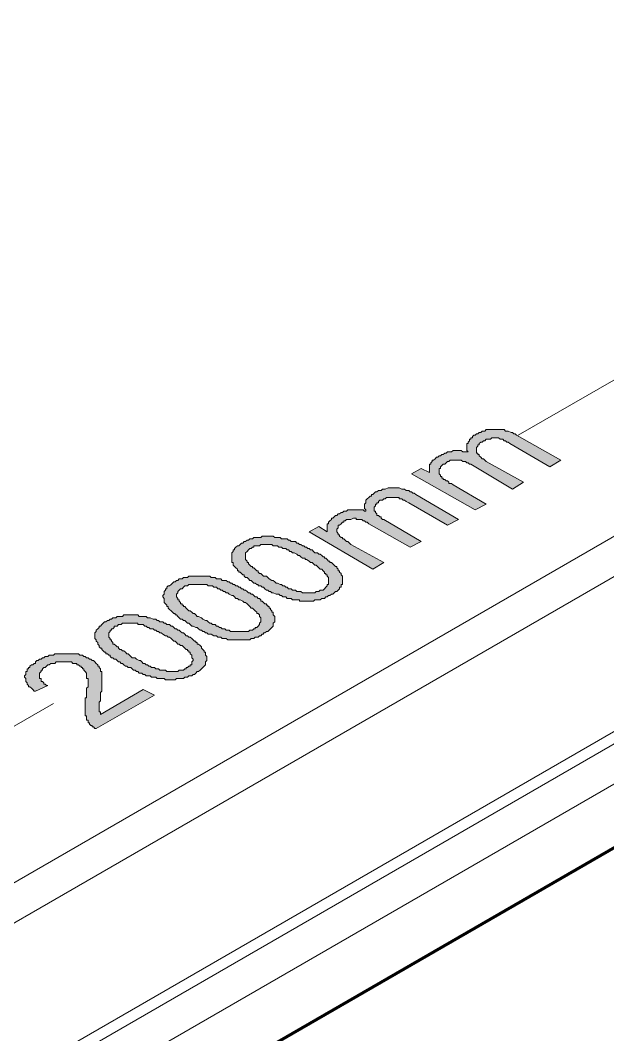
# Model space of a CAD drawing. Header units: inches. Extents: x 19 to 664121, y 34 to 210034.
# Drawn here: x 525129 to 533889, y 81357 to 96478 of the extents above; entities that cross this region are included whole.
import ezdxf

# ---------------------------------------------------------------- set-up
doc = ezdxf.new("R2010")
doc.units = ezdxf.units.IN
doc.header["$MEASUREMENT"] = 0
doc.layers.add('Background Stuff', color=252, linetype='Continuous', lineweight=5)
doc.layers.add('Layer 1', color=7, linetype='Continuous')

# ---------------------------------------------------------------- blocks, each defined once
blk = doc.blocks.new('block 3')
at = {"layer": 'Layer 1'}
h = blk.add_hatch(color=0, dxfattribs=at)
h.dxf.hatch_style = 2
h.paths.add_polyline_path([(744.232, -448.224), (739.488, -445.544), (740.21, -445.133), (740.829, -445.441), (740.829, -445.339), (740.829, -445.236), (740.829, -445.133), (740.829, -445.028), (740.829, -444.926), (740.829, -444.823), (740.934, -444.823), (740.934, -444.72), (741.036, -444.616), (741.036, -444.514), (741.138, -444.514), (741.242, -444.41), (741.344, -444.308), (741.448, -444.308), (741.551, -444.205), (741.655, -444.205), (741.757, -444.102), (741.859, -444.102), (741.963, -443.998), (742.065, -443.998), (742.17, -443.896), (742.272, -443.896), (742.376, -443.896), (742.479, -443.896), (742.582, -443.793), (742.685, -443.793), (742.892, -443.793), (742.994, -443.793), (743.098, -443.793), (743.2, -443.793), (743.304, -443.896), (743.511, -443.896), (743.613, -443.896), (743.715, -443.896), (743.613, -443.793), (743.613, -443.688), (743.613, -443.586), (743.613, -443.482), (743.613, -443.38), (743.613, -443.277), (743.715, -443.277), (743.715, -443.174), (743.819, -443.07), (743.819, -442.967), (743.921, -442.967), (743.921, -442.864), (744.025, -442.864), (744.025, -442.762), (744.127, -442.659), (744.232, -442.659), (744.334, -442.556), (744.437, -442.556), (744.54, -442.451), (744.643, -442.451), (744.746, -442.349), (744.85, -442.349), (744.953, -442.349), (745.056, -442.246), (745.159, -442.246), (745.262, -442.246), (745.364, -442.246), (745.571, -442.246), (745.675, -442.246), (745.777, -442.246), (745.881, -442.246), (745.983, -442.246), (746.088, -442.246), (746.19, -442.246), (746.292, -442.246), (746.396, -442.246), (746.498, -442.349), (746.603, -442.349), (746.705, -442.349), (746.911, -442.451), (747.014, -442.451), (747.117, -442.556), (747.22, -442.556), (747.323, -442.659), (750.623, -444.514), (749.797, -445.028), (746.81, -443.277), (746.705, -443.174), (746.603, -443.174), (746.498, -443.07), (746.396, -443.07), (746.292, -442.967), (746.19, -442.967), (746.088, -442.967), (745.983, -442.864), (745.881, -442.864), (745.675, -442.864), (745.571, -442.864), (745.469, -442.864), (745.364, -442.967), (745.262, -442.967), (745.056, -442.967), (744.953, -443.07), (744.85, -443.07), (744.746, -443.174), (744.643, -443.174), (744.54, -443.277), (744.54, -443.38), (744.437, -443.38), (744.437, -443.482), (744.334, -443.586), (744.334, -443.688), (744.334, -443.793), (744.334, -443.896), (744.334, -443.998), (744.437, -443.998), (744.437, -444.102), (744.54, -444.102), (744.54, -444.205), (744.643, -444.308), (744.746, -444.41), (744.85, -444.41), (744.953, -444.514), (745.056, -444.616), (747.839, -446.163), (747.014, -446.679), (743.921, -444.823), (743.819, -444.823), (743.715, -444.72), (743.613, -444.72), (743.511, -444.616), (743.406, -444.616), (743.304, -444.616), (743.2, -444.514), (743.098, -444.514), (742.994, -444.514), (742.892, -444.514), (742.787, -444.514), (742.685, -444.514), (742.582, -444.514), (742.479, -444.514), (742.376, -444.514), (742.272, -444.616), (742.17, -444.616), (742.065, -444.72), (741.963, -444.823), (741.859, -444.823), (741.757, -444.926), (741.655, -445.028), (741.655, -445.133), (741.551, -445.133), (741.551, -445.236), (741.551, -445.339), (741.551, -445.441), (741.551, -445.544), (741.655, -445.646), (741.655, -445.75), (741.757, -445.75), (741.757, -445.854), (741.859, -445.854), (741.859, -445.957), (741.963, -445.957), (742.065, -446.06), (742.17, -446.06), (742.272, -446.163), (742.272, -446.266), (742.479, -446.266), (742.582, -446.368), (745.056, -447.813)])
h = blk.add_hatch(color=0, dxfattribs=at)
h.dxf.hatch_style = 2
h.paths.add_polyline_path([(736.604, -452.657), (731.862, -449.874), (732.584, -449.462), (733.202, -449.874), (733.202, -449.771), (733.202, -449.668), (733.202, -449.564), (733.202, -449.462), (733.202, -449.358), (733.202, -449.255), (733.305, -449.255), (733.305, -449.152), (733.407, -449.05), (733.511, -448.945), (733.511, -448.842), (733.613, -448.842), (733.717, -448.74), (733.82, -448.637), (733.924, -448.637), (734.026, -448.534), (734.128, -448.534), (734.232, -448.432), (734.335, -448.432), (734.439, -448.328), (734.541, -448.328), (734.646, -448.328), (734.748, -448.224), (734.852, -448.224), (734.953, -448.224), (735.161, -448.224), (735.263, -448.224), (735.366, -448.224), (735.469, -448.224), (735.572, -448.224), (735.779, -448.224), (735.882, -448.224), (735.984, -448.328), (736.088, -448.328), (736.088, -448.224), (735.984, -448.121), (735.984, -448.019), (735.984, -447.916), (735.984, -447.813), (736.088, -447.71), (736.088, -447.605), (736.088, -447.503), (736.19, -447.4), (736.294, -447.297), (736.397, -447.193), (736.501, -447.193), (736.501, -447.091), (736.604, -447.091), (736.705, -446.987), (736.81, -446.885), (736.911, -446.885), (737.017, -446.781), (737.118, -446.781), (737.223, -446.781), (737.324, -446.679), (737.429, -446.679), (737.53, -446.679), (737.737, -446.575), (737.84, -446.575), (737.943, -446.575), (738.046, -446.575), (738.149, -446.575), (738.252, -446.575), (738.356, -446.575), (738.459, -446.575), (738.562, -446.575), (738.768, -446.679), (738.871, -446.679), (738.975, -446.679), (739.078, -446.781), (739.181, -446.781), (739.282, -446.781), (739.387, -446.885), (739.488, -446.885), (739.594, -446.987), (739.695, -446.987), (739.799, -447.091), (742.994, -448.945), (742.17, -449.358), (739.282, -447.71), (739.078, -447.605), (738.975, -447.503), (738.871, -447.503), (738.768, -447.4), (738.665, -447.4), (738.562, -447.4), (738.562, -447.297), (738.459, -447.297), (738.356, -447.297), (738.252, -447.297), (738.149, -447.297), (737.943, -447.297), (737.84, -447.297), (737.737, -447.297), (737.633, -447.297), (737.53, -447.4), (737.429, -447.4), (737.324, -447.503), (737.223, -447.503), (737.118, -447.503), (737.017, -447.605), (737.017, -447.71), (736.911, -447.71), (736.911, -447.813), (736.81, -447.813), (736.81, -447.916), (736.705, -448.019), (736.705, -448.121), (736.705, -448.224), (736.705, -448.328), (736.81, -448.328), (736.81, -448.432), (736.911, -448.534), (736.911, -448.637), (737.017, -448.637), (737.118, -448.74), (737.223, -448.74), (737.223, -448.842), (737.324, -448.945), (737.429, -448.945), (740.21, -450.596), (739.387, -451.009), (736.294, -449.255), (736.19, -449.152), (736.088, -449.152), (735.984, -449.05), (735.882, -449.05), (735.779, -448.945), (735.675, -448.945), (735.572, -448.945), (735.469, -448.945), (735.366, -448.945), (735.366, -448.842), (735.263, -448.842), (735.161, -448.842), (734.953, -448.945), (734.852, -448.945), (734.748, -448.945), (734.646, -448.945), (734.541, -449.05), (734.439, -449.05), (734.439, -449.152), (734.335, -449.152), (734.232, -449.255), (734.128, -449.358), (734.026, -449.358), (734.026, -449.462), (734.026, -449.564), (733.924, -449.668), (733.924, -449.771), (733.924, -449.874), (734.026, -449.978), (734.026, -450.08), (734.128, -450.08), (734.128, -450.183), (734.232, -450.287), (734.335, -450.287), (734.335, -450.39), (734.439, -450.39), (734.541, -450.493), (734.646, -450.596), (734.748, -450.596), (734.852, -450.698), (734.953, -450.801), (737.429, -452.142)])
h = blk.add_hatch(color=0, dxfattribs=at)
h.dxf.hatch_style = 2
h.paths.add_polyline_path([(728.872, -453.378), (729.078, -453.481), (729.181, -453.481), (729.285, -453.586), (729.387, -453.688), (729.491, -453.688), (729.697, -453.791), (729.799, -453.791), (729.902, -453.895), (730.007, -453.895), (730.108, -453.996), (730.212, -453.996), (730.314, -454.1), (730.419, -454.1), (730.521, -454.1), (730.625, -454.204), (730.728, -454.204), (730.83, -454.204), (730.934, -454.307), (731.036, -454.307), (731.14, -454.307), (731.243, -454.307), (731.347, -454.409), (731.449, -454.409), (731.551, -454.409), (731.655, -454.409), (731.862, -454.409), (731.964, -454.409), (732.068, -454.409), (732.171, -454.409), (732.274, -454.409), (732.376, -454.307), (732.479, -454.307), (732.584, -454.307), (732.686, -454.204), (732.789, -454.204), (732.892, -454.204), (732.996, -454.1), (733.098, -453.996), (733.202, -453.895), (733.202, -453.791), (733.305, -453.791), (733.305, -453.688), (733.305, -453.586), (733.305, -453.481), (733.305, -453.378), (733.305, -453.275), (733.202, -453.173), (733.202, -453.07), (733.098, -453.07), (733.098, -452.967), (732.996, -452.967), (732.996, -452.862), (732.892, -452.76), (732.789, -452.657), (732.686, -452.657), (732.584, -452.554), (732.479, -452.45), (732.376, -452.348), (732.274, -452.348), (732.171, -452.245), (732.068, -452.142), (731.964, -452.142), (731.862, -452.039), (731.655, -451.936), (731.551, -451.936), (731.551, -451.832), (731.347, -451.832), (731.243, -451.729), (731.14, -451.627), (731.036, -451.627), (730.934, -451.522), (730.728, -451.419), (730.625, -451.419), (730.521, -451.317), (730.419, -451.317), (730.314, -451.214), (730.212, -451.214), (730.108, -451.111), (730.007, -451.111), (729.902, -451.111), (729.799, -451.009), (729.697, -451.009), (729.594, -451.009), (729.491, -450.904), (729.387, -450.904), (729.285, -450.904), (729.181, -450.904), (729.078, -450.801), (728.974, -450.801), (728.872, -450.801), (728.771, -450.801), (728.562, -450.801), (728.459, -450.801), (728.357, -450.801), (728.253, -450.801), (728.15, -450.904), (728.048, -450.904), (727.842, -450.904), (727.737, -450.904), (727.737, -451.009), (727.635, -451.009), (727.532, -451.111), (727.43, -451.111), (727.325, -451.214), (727.223, -451.317), (727.12, -451.419), (727.12, -451.522), (727.12, -451.627), (727.12, -451.729), (727.12, -451.832), (727.12, -451.936), (727.223, -452.039), (727.223, -452.142), (727.325, -452.142), (727.325, -452.245), (727.43, -452.348), (727.532, -452.45), (727.635, -452.45), (727.635, -452.554), (727.737, -452.554), (727.842, -452.657), (727.945, -452.76), (728.048, -452.76), (728.048, -452.862), (728.15, -452.967), (728.253, -452.967), (728.357, -453.07), (728.459, -453.173), (728.666, -453.173), (728.771, -453.275)])
h.paths.add_polyline_path([(728.048, -453.791), (727.945, -453.791), (727.842, -453.688), (727.737, -453.688), (727.635, -453.586), (727.532, -453.481), (727.43, -453.481), (727.325, -453.378), (727.223, -453.275), (727.12, -453.275), (727.017, -453.173), (727.017, -453.07), (726.914, -453.07), (726.811, -452.967), (726.708, -452.862), (726.604, -452.862), (726.604, -452.76), (726.501, -452.76), (726.501, -452.657), (726.397, -452.554), (726.295, -452.45), (726.193, -452.348), (726.193, -452.245), (726.193, -452.142), (726.089, -452.142), (726.089, -452.039), (726.089, -451.936), (726.089, -451.832), (726.089, -451.729), (726.089, -451.627), (726.089, -451.522), (726.089, -451.419), (726.193, -451.317), (726.193, -451.214), (726.295, -451.214), (726.295, -451.111), (726.397, -451.009), (726.501, -450.904), (726.604, -450.904), (726.708, -450.801), (726.811, -450.698), (726.914, -450.698), (727.017, -450.596), (727.12, -450.596), (727.223, -450.493), (727.325, -450.493), (727.43, -450.39), (727.532, -450.39), (727.635, -450.39), (727.737, -450.287), (727.842, -450.287), (727.945, -450.287), (728.048, -450.287), (728.15, -450.287), (728.253, -450.287), (728.357, -450.183), (728.459, -450.183), (728.666, -450.183), (728.771, -450.183), (728.872, -450.183), (728.974, -450.183), (729.181, -450.183), (729.285, -450.287), (729.387, -450.287), (729.491, -450.287), (729.594, -450.287), (729.697, -450.287), (729.799, -450.39), (730.007, -450.39), (730.108, -450.39), (730.212, -450.39), (730.314, -450.493), (730.419, -450.493), (730.521, -450.596), (730.625, -450.596), (730.728, -450.596), (730.83, -450.596), (730.934, -450.698), (731.036, -450.698), (731.14, -450.801), (731.243, -450.801), (731.347, -450.904), (731.449, -450.904), (731.551, -451.009), (731.655, -451.009), (731.758, -451.111), (731.862, -451.111), (731.964, -451.214), (732.068, -451.214), (732.171, -451.317), (732.274, -451.419), (732.376, -451.419), (732.479, -451.419), (732.584, -451.522), (732.686, -451.522), (732.789, -451.627), (732.892, -451.729), (732.996, -451.729), (732.996, -451.832), (733.098, -451.832), (733.202, -451.936), (733.305, -452.039), (733.407, -452.039), (733.407, -452.142), (733.511, -452.142), (733.613, -452.245), (733.717, -452.348), (733.82, -452.45), (733.924, -452.45), (733.924, -452.554), (734.026, -452.657), (734.026, -452.76), (734.128, -452.76), (734.128, -452.862), (734.232, -452.967), (734.232, -453.07), (734.335, -453.173), (734.335, -453.275), (734.335, -453.378), (734.335, -453.481), (734.335, -453.586), (734.335, -453.688), (734.335, -453.791), (734.232, -453.791), (734.232, -453.895), (734.232, -453.996), (734.128, -453.996), (734.128, -454.1), (734.026, -454.204), (733.924, -454.307), (733.82, -454.307), (733.717, -454.409), (733.613, -454.513), (733.511, -454.513), (733.407, -454.616), (733.305, -454.616), (733.202, -454.719), (733.098, -454.719), (732.996, -454.822), (732.892, -454.822), (732.789, -454.822), (732.686, -454.925), (732.584, -454.925), (732.479, -454.925), (732.376, -454.925), (732.274, -454.925), (732.171, -455.027), (732.068, -455.027), (731.862, -455.027), (731.758, -455.027), (731.655, -455.027), (731.551, -455.027), (731.449, -455.027), (731.347, -455.027), (731.243, -455.027), (731.14, -455.027), (731.14, -454.925), (731.036, -454.925), (730.934, -454.925), (730.83, -454.925), (730.728, -454.925), (730.625, -454.925), (730.521, -454.822), (730.419, -454.822), (730.314, -454.822), (730.212, -454.822), (730.108, -454.719), (730.007, -454.719), (729.902, -454.719), (729.799, -454.616), (729.697, -454.616), (729.594, -454.513), (729.491, -454.513), (729.387, -454.513), (729.181, -454.409), (729.078, -454.409), (728.974, -454.307), (728.872, -454.307), (728.771, -454.204), (728.666, -454.204), (728.562, -454.1), (728.459, -453.996), (728.357, -453.996), (728.253, -453.895), (728.048, -453.895)])
h = blk.add_hatch(color=0, dxfattribs=at)
h.dxf.hatch_style = 2
h.paths.add_polyline_path([(723.82, -456.266), (723.924, -456.368), (724.131, -456.471), (724.233, -456.471), (724.337, -456.573), (724.439, -456.677), (724.543, -456.677), (724.646, -456.781), (724.853, -456.781), (724.955, -456.884), (725.059, -456.884), (725.16, -456.986), (725.265, -456.986), (725.368, -457.09), (725.472, -457.09), (725.573, -457.09), (725.676, -457.193), (725.78, -457.193), (725.882, -457.193), (725.986, -457.296), (726.089, -457.296), (726.193, -457.296), (726.295, -457.296), (726.501, -457.296), (726.604, -457.296), (726.708, -457.296), (726.914, -457.296), (727.017, -457.296), (727.12, -457.296), (727.223, -457.296), (727.325, -457.296), (727.43, -457.193), (727.532, -457.193), (727.635, -457.193), (727.737, -457.09), (727.842, -457.09), (727.842, -456.986), (727.945, -456.986), (728.048, -456.884), (728.15, -456.781), (728.15, -456.677), (728.253, -456.573), (728.253, -456.471), (728.253, -456.368), (728.253, -456.266), (728.15, -456.162), (728.15, -456.058), (728.048, -455.955), (727.945, -455.955), (727.945, -455.853), (727.842, -455.749), (727.737, -455.647), (727.635, -455.544), (727.532, -455.544), (727.43, -455.439), (727.325, -455.337), (727.223, -455.234), (727.12, -455.131), (727.017, -455.131), (726.914, -455.027), (726.708, -454.925), (726.604, -454.925), (726.501, -454.822), (726.397, -454.822), (726.295, -454.719), (726.193, -454.616), (726.089, -454.616), (725.882, -454.513), (725.78, -454.409), (725.676, -454.409), (725.573, -454.307), (725.472, -454.307), (725.368, -454.204), (725.265, -454.204), (725.16, -454.1), (725.059, -454.1), (724.955, -453.996), (724.853, -453.996), (724.748, -453.996), (724.646, -453.895), (724.543, -453.895), (724.439, -453.895), (724.337, -453.895), (724.233, -453.791), (724.131, -453.791), (724.026, -453.791), (723.924, -453.791), (723.82, -453.791), (723.616, -453.791), (723.512, -453.791), (723.408, -453.791), (723.305, -453.791), (723.099, -453.791), (722.996, -453.791), (722.895, -453.791), (722.791, -453.895), (722.688, -453.895), (722.583, -453.895), (722.481, -453.996), (722.378, -454.1), (722.275, -454.1), (722.171, -454.204), (722.068, -454.307), (722.068, -454.409), (721.967, -454.513), (721.967, -454.616), (721.967, -454.719), (722.068, -454.822), (722.068, -454.925), (722.171, -454.925), (722.171, -455.027), (722.275, -455.131), (722.275, -455.234), (722.378, -455.234), (722.378, -455.337), (722.481, -455.337), (722.481, -455.439), (722.583, -455.439), (722.688, -455.544), (722.791, -455.647), (722.895, -455.749), (722.996, -455.749), (723.099, -455.853), (723.203, -455.955), (723.305, -455.955), (723.408, -456.058), (723.512, -456.162), (723.616, -456.162)])
h.paths.add_polyline_path([(722.996, -456.781), (722.895, -456.677), (722.791, -456.677), (722.688, -456.573), (722.583, -456.471), (722.481, -456.471), (722.378, -456.368), (722.275, -456.368), (722.171, -456.266), (722.068, -456.162), (721.967, -456.058), (721.862, -456.058), (721.862, -455.955), (721.76, -455.955), (721.656, -455.853), (721.555, -455.749), (721.449, -455.647), (721.347, -455.544), (721.347, -455.439), (721.243, -455.439), (721.243, -455.337), (721.142, -455.234), (721.039, -455.131), (721.039, -455.027), (721.039, -454.925), (721.039, -454.822), (720.935, -454.719), (720.935, -454.616), (721.039, -454.513), (721.039, -454.409), (721.039, -454.307), (721.142, -454.204), (721.142, -454.1), (721.243, -454.1), (721.243, -453.996), (721.347, -453.895), (721.449, -453.895), (721.555, -453.791), (721.656, -453.688), (721.76, -453.586), (721.862, -453.586), (721.967, -453.481), (722.068, -453.481), (722.171, -453.378), (722.275, -453.378), (722.378, -453.378), (722.481, -453.275), (722.583, -453.275), (722.791, -453.275), (722.895, -453.173), (722.996, -453.173), (723.203, -453.173), (723.305, -453.173), (723.408, -453.173), (723.512, -453.173), (723.718, -453.173), (723.82, -453.173), (723.924, -453.173), (724.026, -453.173), (724.233, -453.173), (724.337, -453.173), (724.439, -453.173), (724.543, -453.275), (724.646, -453.275), (724.748, -453.275), (724.853, -453.275), (724.955, -453.378), (725.16, -453.378), (725.265, -453.378), (725.368, -453.481), (725.472, -453.481), (725.573, -453.481), (725.676, -453.481), (725.78, -453.586), (725.882, -453.586), (725.986, -453.688), (726.089, -453.688), (726.193, -453.791), (726.295, -453.791), (726.397, -453.895), (726.501, -453.895), (726.604, -453.996), (726.708, -453.996), (726.811, -454.1), (726.914, -454.1), (727.017, -454.204), (727.12, -454.204), (727.223, -454.307), (727.325, -454.409), (727.43, -454.409), (727.532, -454.513), (727.635, -454.513), (727.737, -454.616), (727.842, -454.719), (727.945, -454.719), (728.048, -454.822), (728.15, -454.822), (728.253, -454.925), (728.253, -455.027), (728.357, -455.027), (728.459, -455.131), (728.562, -455.234), (728.666, -455.234), (728.666, -455.337), (728.771, -455.337), (728.771, -455.439), (728.872, -455.439), (728.872, -455.544), (728.974, -455.544), (728.974, -455.647), (729.078, -455.749), (729.078, -455.853), (729.181, -455.853), (729.181, -455.955), (729.181, -456.058), (729.285, -456.162), (729.285, -456.266), (729.285, -456.368), (729.285, -456.471), (729.285, -456.573), (729.181, -456.677), (729.181, -456.781), (729.181, -456.884), (729.078, -456.986), (728.974, -457.09), (728.872, -457.193), (728.771, -457.296), (728.666, -457.296), (728.562, -457.398), (728.459, -457.398), (728.459, -457.502), (728.357, -457.502), (728.253, -457.604), (728.15, -457.604), (728.048, -457.708), (727.945, -457.708), (727.842, -457.708), (727.737, -457.812), (727.635, -457.812), (727.532, -457.812), (727.43, -457.914), (727.325, -457.914), (727.223, -457.914), (727.017, -457.914), (726.914, -457.914), (726.811, -457.914), (726.708, -457.914), (726.604, -457.914), (726.501, -457.914), (726.295, -457.914), (726.193, -457.914), (726.089, -457.914), (725.986, -457.914), (725.882, -457.914), (725.78, -457.914), (725.676, -457.812), (725.573, -457.812), (725.472, -457.812), (725.368, -457.812), (725.265, -457.708), (725.16, -457.708), (725.059, -457.708), (724.955, -457.604), (724.853, -457.604), (724.748, -457.604), (724.543, -457.502), (724.439, -457.502), (724.337, -457.502), (724.233, -457.398), (724.131, -457.398), (724.026, -457.296), (723.924, -457.296), (723.82, -457.193), (723.718, -457.193), (723.616, -457.09), (723.512, -456.986), (723.408, -456.986), (723.203, -456.884), (723.099, -456.884)])
h = blk.add_hatch(color=0, dxfattribs=at)
h.dxf.hatch_style = 2
h.paths.add_polyline_path([(718.77, -459.253), (718.873, -459.253), (718.978, -459.357), (719.183, -459.461), (719.285, -459.461), (719.39, -459.563), (719.492, -459.666), (719.595, -459.666), (719.698, -459.77), (719.801, -459.77), (719.904, -459.873), (720.007, -459.873), (720.11, -459.976), (720.214, -459.976), (720.317, -459.976), (720.419, -460.079), (720.521, -460.079), (720.626, -460.079), (720.729, -460.182), (720.832, -460.182), (720.935, -460.182), (721.039, -460.182), (721.142, -460.182), (721.243, -460.285), (721.449, -460.285), (721.555, -460.285), (721.656, -460.285), (721.76, -460.285), (721.967, -460.285), (722.068, -460.285), (722.171, -460.182), (722.275, -460.182), (722.378, -460.182), (722.481, -460.182), (722.583, -460.079), (722.688, -460.079), (722.688, -459.976), (722.791, -459.976), (722.895, -459.873), (722.996, -459.873), (722.996, -459.77), (723.099, -459.77), (723.099, -459.666), (723.099, -459.563), (723.203, -459.461), (723.203, -459.357), (723.099, -459.253), (723.099, -459.15), (723.099, -459.048), (722.996, -458.945), (722.996, -458.843), (722.895, -458.843), (722.895, -458.739), (722.791, -458.739), (722.791, -458.635), (722.688, -458.635), (722.583, -458.532), (722.481, -458.43), (722.378, -458.326), (722.275, -458.326), (722.171, -458.225), (722.068, -458.225), (721.967, -458.121), (721.862, -458.017), (721.76, -458.017), (721.656, -457.914), (721.555, -457.812), (721.449, -457.708), (721.347, -457.708), (721.243, -457.604), (721.142, -457.604), (720.935, -457.502), (720.832, -457.398), (720.729, -457.398), (720.626, -457.296), (720.521, -457.296), (720.419, -457.193), (720.317, -457.193), (720.214, -457.09), (720.007, -457.09), (719.904, -456.986), (719.801, -456.986), (719.698, -456.884), (719.595, -456.884), (719.492, -456.781), (719.39, -456.781), (719.285, -456.781), (719.183, -456.781), (719.079, -456.781), (719.079, -456.677), (718.978, -456.677), (718.873, -456.677), (718.666, -456.677), (718.564, -456.677), (718.462, -456.677), (718.357, -456.677), (718.151, -456.677), (718.049, -456.677), (717.944, -456.677), (717.843, -456.781), (717.74, -456.781), (717.637, -456.781), (717.533, -456.884), (717.43, -456.884), (717.327, -456.884), (717.327, -456.986), (717.224, -457.09), (717.121, -457.09), (717.121, -457.193), (717.018, -457.193), (717.018, -457.296), (716.914, -457.398), (716.914, -457.502), (716.914, -457.604), (716.914, -457.708), (717.018, -457.812), (717.018, -457.914), (717.121, -457.914), (717.121, -458.017), (717.224, -458.121), (717.224, -458.225), (717.327, -458.225), (717.43, -458.326), (717.533, -458.43), (717.637, -458.43), (717.637, -458.532), (717.74, -458.635), (717.843, -458.635), (717.944, -458.739), (718.049, -458.739), (718.151, -458.843), (718.256, -458.945), (718.357, -458.945), (718.462, -459.048), (718.564, -459.15), (718.666, -459.253)])
h.paths.add_polyline_path([(717.944, -459.666), (717.843, -459.666), (717.74, -459.563), (717.637, -459.563), (717.533, -459.461), (717.43, -459.357), (717.327, -459.357), (717.224, -459.253), (717.121, -459.253), (717.018, -459.15), (717.018, -459.048), (716.914, -459.048), (716.812, -458.945), (716.708, -458.945), (716.708, -458.843), (716.605, -458.843), (716.502, -458.739), (716.4, -458.635), (716.4, -458.532), (716.295, -458.532), (716.192, -458.43), (716.192, -458.326), (716.089, -458.225), (716.089, -458.121), (715.987, -458.017), (715.987, -457.914), (715.885, -457.812), (715.885, -457.708), (715.885, -457.604), (715.885, -457.502), (715.885, -457.398), (715.987, -457.296), (715.987, -457.193), (716.089, -457.09), (716.192, -456.986), (716.192, -456.884), (716.295, -456.884), (716.4, -456.781), (716.502, -456.677), (716.605, -456.573), (716.708, -456.573), (716.812, -456.471), (716.914, -456.471), (717.018, -456.368), (717.121, -456.368), (717.224, -456.266), (717.327, -456.266), (717.43, -456.266), (717.533, -456.162), (717.637, -456.162), (717.74, -456.162), (717.843, -456.162), (717.944, -456.162), (718.049, -456.058), (718.256, -456.058), (718.357, -456.058), (718.462, -456.058), (718.564, -456.058), (718.77, -456.058), (718.873, -456.058), (718.978, -456.058), (719.079, -456.058), (719.183, -456.162), (719.39, -456.162), (719.492, -456.162), (719.595, -456.162), (719.698, -456.162), (719.801, -456.266), (719.904, -456.266), (720.007, -456.266), (720.214, -456.368), (720.317, -456.368), (720.419, -456.368), (720.521, -456.471), (720.626, -456.471), (720.729, -456.573), (720.832, -456.573), (720.935, -456.573), (721.039, -456.677), (721.142, -456.677), (721.243, -456.781), (721.347, -456.781), (721.449, -456.781), (721.555, -456.884), (721.656, -456.884), (721.76, -456.986), (721.862, -457.09), (721.967, -457.09), (722.068, -457.193), (722.171, -457.193), (722.275, -457.296), (722.378, -457.398), (722.481, -457.398), (722.583, -457.502), (722.688, -457.604), (722.791, -457.604), (722.895, -457.708), (722.996, -457.708), (723.099, -457.812), (723.203, -457.914), (723.305, -458.017), (723.408, -458.017), (723.408, -458.121), (723.512, -458.121), (723.512, -458.225), (723.616, -458.225), (723.718, -458.326), (723.82, -458.43), (723.82, -458.532), (723.924, -458.635), (724.026, -458.739), (724.026, -458.843), (724.131, -458.843), (724.131, -458.945), (724.131, -459.048), (724.233, -459.15), (724.233, -459.253), (724.233, -459.357), (724.233, -459.461), (724.131, -459.563), (724.131, -459.666), (724.131, -459.77), (724.026, -459.873), (723.924, -459.976), (723.82, -460.079), (723.718, -460.182), (723.616, -460.285), (723.512, -460.285), (723.408, -460.389), (723.305, -460.491), (723.203, -460.491), (723.099, -460.594), (722.996, -460.594), (722.895, -460.594), (722.791, -460.698), (722.688, -460.698), (722.583, -460.698), (722.481, -460.802), (722.378, -460.802), (722.171, -460.802), (722.068, -460.802), (721.967, -460.802), (721.862, -460.903), (721.76, -460.903), (721.656, -460.903), (721.555, -460.903), (721.347, -460.903), (721.243, -460.903), (721.142, -460.903), (721.039, -460.802), (720.935, -460.802), (720.832, -460.802), (720.729, -460.802), (720.626, -460.802), (720.521, -460.802), (720.419, -460.698), (720.317, -460.698), (720.214, -460.698), (720.11, -460.698), (720.007, -460.594), (719.904, -460.594), (719.801, -460.594), (719.698, -460.594), (719.595, -460.491), (719.492, -460.491), (719.39, -460.389), (719.285, -460.389), (719.183, -460.389), (719.079, -460.285), (718.978, -460.285), (718.873, -460.182), (718.77, -460.182), (718.666, -460.079), (718.564, -459.976), (718.357, -459.976), (718.256, -459.873), (718.151, -459.873), (718.049, -459.77)])
h = blk.add_hatch(color=0, dxfattribs=at)
h.dxf.hatch_style = 2
h.paths.add_polyline_path([(719.492, -461.625), (720.317, -462.038), (715.987, -464.511), (715.885, -464.511), (715.78, -464.407), (715.679, -464.407), (715.679, -464.305), (715.574, -464.305), (715.472, -464.202), (715.472, -464.1), (715.367, -464.1), (715.367, -463.997), (715.367, -463.894), (715.266, -463.894), (715.266, -463.789), (715.266, -463.687), (715.266, -463.584), (715.163, -463.584), (715.163, -463.48), (715.163, -463.378), (715.163, -463.274), (715.163, -463.171), (715.163, -463.068), (715.163, -462.965), (715.163, -462.861), (715.163, -462.759), (715.163, -462.656), (715.163, -462.552), (715.163, -462.45), (715.163, -462.347), (715.163, -462.243), (715.266, -462.243), (715.266, -462.141), (715.266, -462.038), (715.266, -461.934), (715.266, -461.83), (715.266, -461.728), (715.266, -461.625), (715.266, -461.522), (715.367, -461.42), (715.367, -461.316), (715.367, -461.212), (715.367, -461.109), (715.367, -461.007), (715.367, -460.903), (715.367, -460.802), (715.266, -460.802), (715.266, -460.698), (715.266, -460.594), (715.266, -460.491), (715.266, -460.389), (715.163, -460.285), (715.06, -460.182), (715.06, -460.079), (714.957, -460.079), (714.957, -459.976), (714.853, -459.976), (714.853, -459.873), (714.751, -459.873), (714.646, -459.77), (714.544, -459.77), (714.544, -459.666), (714.44, -459.666), (714.235, -459.666), (714.131, -459.563), (714.028, -459.563), (713.926, -459.563), (713.823, -459.563), (713.719, -459.563), (713.513, -459.563), (713.41, -459.563), (713.308, -459.563), (713.203, -459.563), (713.102, -459.563), (712.997, -459.563), (712.895, -459.666), (712.688, -459.666), (712.587, -459.666), (712.482, -459.77), (712.379, -459.77), (712.275, -459.873), (712.174, -459.976), (712.069, -459.976), (711.967, -460.079), (711.967, -460.182), (711.863, -460.182), (711.863, -460.285), (711.762, -460.389), (711.762, -460.491), (711.762, -460.594), (711.762, -460.698), (711.762, -460.802), (711.863, -460.802), (711.863, -460.903), (711.863, -461.007), (711.967, -461.007), (712.069, -461.109), (712.069, -461.212), (712.174, -461.212), (712.275, -461.316), (712.379, -461.316), (711.452, -461.728), (711.349, -461.728), (711.246, -461.625), (711.142, -461.522), (711.039, -461.42), (710.936, -461.42), (710.936, -461.316), (710.833, -461.212), (710.833, -461.109), (710.73, -461.007), (710.73, -460.903), (710.73, -460.802), (710.627, -460.698), (710.627, -460.594), (710.73, -460.491), (710.73, -460.389), (710.73, -460.285), (710.833, -460.285), (710.833, -460.182), (710.833, -460.079), (710.936, -460.079), (710.936, -459.976), (711.039, -459.976), (711.039, -459.873), (711.142, -459.77), (711.246, -459.77), (711.349, -459.666), (711.452, -459.666), (711.452, -459.563), (711.554, -459.461), (711.658, -459.461), (711.762, -459.357), (711.863, -459.357), (711.967, -459.253), (712.069, -459.253), (712.174, -459.15), (712.275, -459.15), (712.379, -459.15), (712.482, -459.048), (712.688, -459.048), (712.79, -459.048), (712.895, -458.945), (712.997, -458.945), (713.102, -458.945), (713.203, -458.945), (713.308, -458.945), (713.41, -458.945), (713.513, -458.945), (713.719, -458.945), (713.823, -458.945), (713.926, -458.945), (714.028, -458.945), (714.235, -458.945), (714.339, -458.945), (714.44, -458.945), (714.544, -458.945), (714.646, -458.945), (714.751, -459.048), (714.853, -459.048), (714.957, -459.048), (715.06, -459.15), (715.163, -459.15), (715.266, -459.253), (715.367, -459.253), (715.472, -459.357), (715.574, -459.357), (715.679, -459.461), (715.78, -459.461), (715.885, -459.563), (715.987, -459.666), (716.089, -459.77), (716.089, -459.873), (716.192, -459.873), (716.192, -459.976), (716.295, -460.079), (716.295, -460.182), (716.295, -460.285), (716.4, -460.285), (716.4, -460.389), (716.4, -460.491), (716.4, -460.594), (716.4, -460.698), (716.4, -460.802), (716.4, -460.903), (716.4, -461.007), (716.4, -461.109), (716.4, -461.212), (716.4, -461.316), (716.4, -461.42), (716.4, -461.522), (716.4, -461.625), (716.4, -461.728), (716.295, -461.83), (716.295, -461.934), (716.295, -462.038), (716.295, -462.141), (716.295, -462.243), (716.295, -462.347), (716.295, -462.45), (716.192, -462.552), (716.192, -462.656), (716.192, -462.759), (716.192, -462.861), (716.192, -462.965), (716.192, -463.068), (716.192, -463.171), (716.192, -463.274), (716.295, -463.274), (716.295, -463.378), (716.295, -463.48)])
at = {"layer": 'Layer 1', "color": 9, "lineweight": 0}
for points in [[(821.232, -414.723), (821.232, -411.734), (282.121, -722.935)], [(821.232, -411.734), (834.632, -419.465), (295.521, -730.768), (282.121, -722.935), (282.121, -725.924), (295.521, -733.655), (295.521, -730.768)], [(834.632, -422.455), (821.232, -414.723), (282.121, -725.924)], [(834.632, -419.465), (834.632, -422.455), (295.521, -733.655)], [(831.231, -490.075), (831.231, -420.496), (292.12, -731.696)], [(831.231, -420.496), (838.757, -424.824), (299.644, -736.026), (292.12, -731.696), (292.12, -801.378), (299.644, -805.708), (299.644, -736.026)]]:
    blk.add_lwpolyline(points, dxfattribs=at)
at = {"layer": 'Layer 1', "color": 42, "lineweight": 100, "true_color": 0xdca627}
blk.add_lwpolyline([(299.644, -805.708), (299.644, -736.026), (838.757, -424.824), (838.757, -494.508), (878.958, -517.701)], dxfattribs=at)
at = {"layer": 'Layer 1', "color": 5, "lineweight": 0}
for points in [[(773.815, -427.505), (747.427, -442.659)], [(686.299, -477.912), (712.79, -462.656)]]:
    blk.add_lwpolyline(points, dxfattribs=at)
at = {"layer": 'Layer 1', "color": 0, "lineweight": 0}
for points in [[(744.232, -448.224), (739.488, -445.544), (740.21, -445.133), (740.829, -445.441), (740.829, -445.339), (740.829, -445.236), (740.829, -445.133), (740.829, -445.028), (740.829, -444.926), (740.829, -444.823), (740.934, -444.823), (740.934, -444.72), (741.036, -444.616), (741.036, -444.514), (741.138, -444.514), (741.242, -444.41), (741.344, -444.308), (741.448, -444.308), (741.551, -444.205), (741.655, -444.205), (741.757, -444.102), (741.859, -444.102), (741.963, -443.998), (742.065, -443.998), (742.17, -443.896), (742.272, -443.896), (742.376, -443.896), (742.479, -443.896), (742.582, -443.793), (742.685, -443.793), (742.892, -443.793), (742.994, -443.793), (743.098, -443.793), (743.2, -443.793), (743.304, -443.896), (743.511, -443.896), (743.613, -443.896), (743.715, -443.896), (743.613, -443.793), (743.613, -443.688), (743.613, -443.586), (743.613, -443.482), (743.613, -443.38), (743.613, -443.277), (743.715, -443.277), (743.715, -443.174), (743.819, -443.07), (743.819, -442.967), (743.921, -442.967), (743.921, -442.864), (744.025, -442.864), (744.025, -442.762), (744.127, -442.659), (744.232, -442.659), (744.334, -442.556), (744.437, -442.556), (744.54, -442.451), (744.643, -442.451), (744.746, -442.349), (744.85, -442.349), (744.953, -442.349), (745.056, -442.246), (745.159, -442.246), (745.262, -442.246), (745.364, -442.246), (745.571, -442.246), (745.675, -442.246), (745.777, -442.246), (745.881, -442.246), (745.983, -442.246), (746.088, -442.246), (746.19, -442.246), (746.292, -442.246), (746.396, -442.246), (746.498, -442.349), (746.603, -442.349), (746.705, -442.349), (746.911, -442.451), (747.014, -442.451), (747.117, -442.556), (747.22, -442.556), (747.323, -442.659), (750.623, -444.514), (749.797, -445.028), (746.81, -443.277), (746.705, -443.174), (746.603, -443.174), (746.498, -443.07), (746.396, -443.07), (746.292, -442.967), (746.19, -442.967), (746.088, -442.967), (745.983, -442.864), (745.881, -442.864), (745.675, -442.864), (745.571, -442.864), (745.469, -442.864), (745.364, -442.967), (745.262, -442.967), (745.056, -442.967), (744.953, -443.07), (744.85, -443.07), (744.746, -443.174), (744.643, -443.174), (744.54, -443.277), (744.54, -443.38), (744.437, -443.38), (744.437, -443.482), (744.334, -443.586), (744.334, -443.688), (744.334, -443.793), (744.334, -443.896), (744.334, -443.998), (744.437, -443.998), (744.437, -444.102), (744.54, -444.102), (744.54, -444.205), (744.643, -444.308), (744.746, -444.41), (744.85, -444.41), (744.953, -444.514), (745.056, -444.616), (747.839, -446.163), (747.014, -446.679), (743.921, -444.823), (743.819, -444.823), (743.715, -444.72), (743.613, -444.72), (743.511, -444.616), (743.406, -444.616), (743.304, -444.616), (743.2, -444.514), (743.098, -444.514), (742.994, -444.514), (742.892, -444.514), (742.787, -444.514), (742.685, -444.514), (742.582, -444.514), (742.479, -444.514), (742.376, -444.514), (742.272, -444.616), (742.17, -444.616), (742.065, -444.72), (741.963, -444.823), (741.859, -444.823), (741.757, -444.926), (741.655, -445.028), (741.655, -445.133), (741.551, -445.133), (741.551, -445.236), (741.551, -445.339), (741.551, -445.441), (741.551, -445.544), (741.655, -445.646), (741.655, -445.75), (741.757, -445.75), (741.757, -445.854), (741.859, -445.854), (741.859, -445.957), (741.963, -445.957), (742.065, -446.06), (742.17, -446.06), (742.272, -446.163), (742.272, -446.266), (742.479, -446.266), (742.582, -446.368), (745.056, -447.813), (744.232, -448.224)], [(736.604, -452.657), (731.862, -449.874), (732.584, -449.462), (733.202, -449.874), (733.202, -449.771), (733.202, -449.668), (733.202, -449.564), (733.202, -449.462), (733.202, -449.358), (733.202, -449.255), (733.305, -449.255), (733.305, -449.152), (733.407, -449.05), (733.511, -448.945), (733.511, -448.842), (733.613, -448.842), (733.717, -448.74), (733.82, -448.637), (733.924, -448.637), (734.026, -448.534), (734.128, -448.534), (734.232, -448.432), (734.335, -448.432), (734.439, -448.328), (734.541, -448.328), (734.646, -448.328), (734.748, -448.224), (734.852, -448.224), (734.953, -448.224), (735.161, -448.224), (735.263, -448.224), (735.366, -448.224), (735.469, -448.224), (735.572, -448.224), (735.779, -448.224), (735.882, -448.224), (735.984, -448.328), (736.088, -448.328), (736.088, -448.224), (735.984, -448.121), (735.984, -448.019), (735.984, -447.916), (735.984, -447.813), (736.088, -447.71), (736.088, -447.605), (736.088, -447.503), (736.19, -447.4), (736.294, -447.297), (736.397, -447.193), (736.501, -447.193), (736.501, -447.091), (736.604, -447.091), (736.705, -446.987), (736.81, -446.885), (736.911, -446.885), (737.017, -446.781), (737.118, -446.781), (737.223, -446.781), (737.324, -446.679), (737.429, -446.679), (737.53, -446.679), (737.737, -446.575), (737.84, -446.575), (737.943, -446.575), (738.046, -446.575), (738.149, -446.575), (738.252, -446.575), (738.356, -446.575), (738.459, -446.575), (738.562, -446.575), (738.768, -446.679), (738.871, -446.679), (738.975, -446.679), (739.078, -446.781), (739.181, -446.781), (739.282, -446.781), (739.387, -446.885), (739.488, -446.885), (739.594, -446.987), (739.695, -446.987), (739.799, -447.091), (742.994, -448.945), (742.17, -449.358), (739.282, -447.71), (739.078, -447.605), (738.975, -447.503), (738.871, -447.503), (738.768, -447.4), (738.665, -447.4), (738.562, -447.4), (738.562, -447.297), (738.459, -447.297), (738.356, -447.297), (738.252, -447.297), (738.149, -447.297), (737.943, -447.297), (737.84, -447.297), (737.737, -447.297), (737.633, -447.297), (737.53, -447.4), (737.429, -447.4), (737.324, -447.503), (737.223, -447.503), (737.118, -447.503), (737.017, -447.605), (737.017, -447.71), (736.911, -447.71), (736.911, -447.813), (736.81, -447.813), (736.81, -447.916), (736.705, -448.019), (736.705, -448.121), (736.705, -448.224), (736.705, -448.328), (736.81, -448.328), (736.81, -448.432), (736.911, -448.534), (736.911, -448.637), (737.017, -448.637), (737.118, -448.74), (737.223, -448.74), (737.223, -448.842), (737.324, -448.945), (737.429, -448.945), (740.21, -450.596), (739.387, -451.009), (736.294, -449.255), (736.19, -449.152), (736.088, -449.152), (735.984, -449.05), (735.882, -449.05), (735.779, -448.945), (735.675, -448.945), (735.572, -448.945), (735.469, -448.945), (735.366, -448.945), (735.366, -448.842), (735.263, -448.842), (735.161, -448.842), (734.953, -448.945), (734.852, -448.945), (734.748, -448.945), (734.646, -448.945), (734.541, -449.05), (734.439, -449.05), (734.439, -449.152), (734.335, -449.152), (734.232, -449.255), (734.128, -449.358), (734.026, -449.358), (734.026, -449.462), (734.026, -449.564), (733.924, -449.668), (733.924, -449.771), (733.924, -449.874), (734.026, -449.978), (734.026, -450.08), (734.128, -450.08), (734.128, -450.183), (734.232, -450.287), (734.335, -450.287), (734.335, -450.39), (734.439, -450.39), (734.541, -450.493), (734.646, -450.596), (734.748, -450.596), (734.852, -450.698), (734.953, -450.801), (737.429, -452.142), (736.604, -452.657)], [(728.048, -453.791), (727.945, -453.791), (727.842, -453.688), (727.737, -453.688), (727.635, -453.586), (727.532, -453.481), (727.43, -453.481), (727.325, -453.378), (727.223, -453.275), (727.12, -453.275), (727.017, -453.173), (727.017, -453.07), (726.914, -453.07), (726.811, -452.967), (726.708, -452.862), (726.604, -452.862), (726.604, -452.76), (726.501, -452.76), (726.501, -452.657), (726.397, -452.554), (726.295, -452.45), (726.193, -452.348), (726.193, -452.245), (726.193, -452.142), (726.089, -452.142), (726.089, -452.039), (726.089, -451.936), (726.089, -451.832), (726.089, -451.729), (726.089, -451.627), (726.089, -451.522), (726.089, -451.419), (726.193, -451.317), (726.193, -451.214), (726.295, -451.214), (726.295, -451.111), (726.397, -451.009), (726.501, -450.904), (726.604, -450.904), (726.708, -450.801), (726.811, -450.698), (726.914, -450.698), (727.017, -450.596), (727.12, -450.596), (727.223, -450.493), (727.325, -450.493), (727.43, -450.39), (727.532, -450.39), (727.635, -450.39), (727.737, -450.287), (727.842, -450.287), (727.945, -450.287), (728.048, -450.287), (728.15, -450.287), (728.253, -450.287), (728.357, -450.183), (728.459, -450.183), (728.666, -450.183), (728.771, -450.183), (728.872, -450.183), (728.974, -450.183), (729.181, -450.183), (729.285, -450.287), (729.387, -450.287), (729.491, -450.287), (729.594, -450.287), (729.697, -450.287), (729.799, -450.39), (730.007, -450.39), (730.108, -450.39), (730.212, -450.39), (730.314, -450.493), (730.419, -450.493), (730.521, -450.596), (730.625, -450.596), (730.728, -450.596), (730.83, -450.596), (730.934, -450.698), (731.036, -450.698), (731.14, -450.801), (731.243, -450.801), (731.347, -450.904), (731.449, -450.904), (731.551, -451.009), (731.655, -451.009), (731.758, -451.111), (731.862, -451.111), (731.964, -451.214), (732.068, -451.214), (732.171, -451.317), (732.274, -451.419), (732.376, -451.419), (732.479, -451.419), (732.584, -451.522), (732.686, -451.522), (732.789, -451.627), (732.892, -451.729), (732.996, -451.729), (732.996, -451.832), (733.098, -451.832), (733.202, -451.936), (733.305, -452.039), (733.407, -452.039), (733.407, -452.142), (733.511, -452.142), (733.613, -452.245), (733.717, -452.348), (733.82, -452.45), (733.924, -452.45), (733.924, -452.554), (734.026, -452.657), (734.026, -452.76), (734.128, -452.76), (734.128, -452.862), (734.232, -452.967), (734.232, -453.07), (734.335, -453.173), (734.335, -453.275), (734.335, -453.378), (734.335, -453.481), (734.335, -453.586), (734.335, -453.688), (734.335, -453.791), (734.232, -453.791), (734.232, -453.895), (734.232, -453.996), (734.128, -453.996), (734.128, -454.1), (734.026, -454.204), (733.924, -454.307), (733.82, -454.307), (733.717, -454.409), (733.613, -454.513), (733.511, -454.513), (733.407, -454.616), (733.305, -454.616), (733.202, -454.719), (733.098, -454.719), (732.996, -454.822), (732.892, -454.822), (732.789, -454.822), (732.686, -454.925), (732.584, -454.925), (732.479, -454.925), (732.376, -454.925), (732.274, -454.925), (732.171, -455.027), (732.068, -455.027), (731.862, -455.027), (731.758, -455.027), (731.655, -455.027), (731.551, -455.027), (731.449, -455.027), (731.347, -455.027), (731.243, -455.027), (731.14, -455.027), (731.14, -454.925), (731.036, -454.925), (730.934, -454.925), (730.83, -454.925), (730.728, -454.925), (730.625, -454.925), (730.521, -454.822), (730.419, -454.822), (730.314, -454.822), (730.212, -454.822), (730.108, -454.719), (730.007, -454.719), (729.902, -454.719), (729.799, -454.616), (729.697, -454.616), (729.594, -454.513), (729.491, -454.513), (729.387, -454.513), (729.181, -454.409), (729.078, -454.409), (728.974, -454.307), (728.872, -454.307), (728.771, -454.204), (728.666, -454.204), (728.562, -454.1), (728.459, -453.996), (728.357, -453.996), (728.253, -453.895), (728.048, -453.895), (728.048, -453.791)], [(728.872, -453.378), (729.078, -453.481), (729.181, -453.481), (729.285, -453.586), (729.387, -453.688), (729.491, -453.688), (729.697, -453.791), (729.799, -453.791), (729.902, -453.895), (730.007, -453.895), (730.108, -453.996), (730.212, -453.996), (730.314, -454.1), (730.419, -454.1), (730.521, -454.1), (730.625, -454.204), (730.728, -454.204), (730.83, -454.204), (730.934, -454.307), (731.036, -454.307), (731.14, -454.307), (731.243, -454.307), (731.347, -454.409), (731.449, -454.409), (731.551, -454.409), (731.655, -454.409), (731.862, -454.409), (731.964, -454.409), (732.068, -454.409), (732.171, -454.409), (732.274, -454.409), (732.376, -454.307), (732.479, -454.307), (732.584, -454.307), (732.686, -454.204), (732.789, -454.204), (732.892, -454.204), (732.996, -454.1), (733.098, -453.996), (733.202, -453.895), (733.202, -453.791), (733.305, -453.791), (733.305, -453.688), (733.305, -453.586), (733.305, -453.481), (733.305, -453.378), (733.305, -453.275), (733.202, -453.173), (733.202, -453.07), (733.098, -453.07), (733.098, -452.967), (732.996, -452.967), (732.996, -452.862), (732.892, -452.76), (732.789, -452.657), (732.686, -452.657), (732.584, -452.554), (732.479, -452.45), (732.376, -452.348), (732.274, -452.348), (732.171, -452.245), (732.068, -452.142), (731.964, -452.142), (731.862, -452.039), (731.655, -451.936), (731.551, -451.936), (731.551, -451.832), (731.347, -451.832), (731.243, -451.729), (731.14, -451.627), (731.036, -451.627), (730.934, -451.522), (730.728, -451.419), (730.625, -451.419), (730.521, -451.317), (730.419, -451.317), (730.314, -451.214), (730.212, -451.214), (730.108, -451.111), (730.007, -451.111), (729.902, -451.111), (729.799, -451.009), (729.697, -451.009), (729.594, -451.009), (729.491, -450.904), (729.387, -450.904), (729.285, -450.904), (729.181, -450.904), (729.078, -450.801), (728.974, -450.801), (728.872, -450.801), (728.771, -450.801), (728.562, -450.801), (728.459, -450.801), (728.357, -450.801), (728.253, -450.801), (728.15, -450.904), (728.048, -450.904), (727.842, -450.904), (727.737, -450.904), (727.737, -451.009), (727.635, -451.009), (727.532, -451.111), (727.43, -451.111), (727.325, -451.214), (727.223, -451.317), (727.12, -451.419), (727.12, -451.522), (727.12, -451.627), (727.12, -451.729), (727.12, -451.832), (727.12, -451.936), (727.223, -452.039), (727.223, -452.142), (727.325, -452.142), (727.325, -452.245), (727.43, -452.348), (727.532, -452.45), (727.635, -452.45), (727.635, -452.554), (727.737, -452.554), (727.842, -452.657), (727.945, -452.76), (728.048, -452.76), (728.048, -452.862), (728.15, -452.967), (728.253, -452.967), (728.357, -453.07), (728.459, -453.173), (728.666, -453.173), (728.771, -453.275), (728.872, -453.378)], [(722.996, -456.781), (722.895, -456.677), (722.791, -456.677), (722.688, -456.573), (722.583, -456.471), (722.481, -456.471), (722.378, -456.368), (722.275, -456.368), (722.171, -456.266), (722.068, -456.162), (721.967, -456.058), (721.862, -456.058), (721.862, -455.955), (721.76, -455.955), (721.656, -455.853), (721.555, -455.749), (721.449, -455.647), (721.347, -455.544), (721.347, -455.439), (721.243, -455.439), (721.243, -455.337), (721.142, -455.234), (721.039, -455.131), (721.039, -455.027), (721.039, -454.925), (721.039, -454.822), (720.935, -454.719), (720.935, -454.616), (721.039, -454.513), (721.039, -454.409), (721.039, -454.307), (721.142, -454.204), (721.142, -454.1), (721.243, -454.1), (721.243, -453.996), (721.347, -453.895), (721.449, -453.895), (721.555, -453.791), (721.656, -453.688), (721.76, -453.586), (721.862, -453.586), (721.967, -453.481), (722.068, -453.481), (722.171, -453.378), (722.275, -453.378), (722.378, -453.378), (722.481, -453.275), (722.583, -453.275), (722.791, -453.275), (722.895, -453.173), (722.996, -453.173), (723.203, -453.173), (723.305, -453.173), (723.408, -453.173), (723.512, -453.173), (723.718, -453.173), (723.82, -453.173), (723.924, -453.173), (724.026, -453.173), (724.233, -453.173), (724.337, -453.173), (724.439, -453.173), (724.543, -453.275), (724.646, -453.275), (724.748, -453.275), (724.853, -453.275), (724.955, -453.378), (725.16, -453.378), (725.265, -453.378), (725.368, -453.481), (725.472, -453.481), (725.573, -453.481), (725.676, -453.481), (725.78, -453.586), (725.882, -453.586), (725.986, -453.688), (726.089, -453.688), (726.193, -453.791), (726.295, -453.791), (726.397, -453.895), (726.501, -453.895), (726.604, -453.996), (726.708, -453.996), (726.811, -454.1), (726.914, -454.1), (727.017, -454.204), (727.12, -454.204), (727.223, -454.307), (727.325, -454.409), (727.43, -454.409), (727.532, -454.513), (727.635, -454.513), (727.737, -454.616), (727.842, -454.719), (727.945, -454.719), (728.048, -454.822), (728.15, -454.822), (728.253, -454.925), (728.253, -455.027), (728.357, -455.027), (728.459, -455.131), (728.562, -455.234), (728.666, -455.234), (728.666, -455.337), (728.771, -455.337), (728.771, -455.439), (728.872, -455.439), (728.872, -455.544), (728.974, -455.544), (728.974, -455.647), (729.078, -455.749), (729.078, -455.853), (729.181, -455.853), (729.181, -455.955), (729.181, -456.058), (729.285, -456.162), (729.285, -456.266), (729.285, -456.368), (729.285, -456.471), (729.285, -456.573), (729.181, -456.677), (729.181, -456.781), (729.181, -456.884), (729.078, -456.986), (728.974, -457.09), (728.872, -457.193), (728.771, -457.296), (728.666, -457.296), (728.562, -457.398), (728.459, -457.398), (728.459, -457.502), (728.357, -457.502), (728.253, -457.604), (728.15, -457.604), (728.048, -457.708), (727.945, -457.708), (727.842, -457.708), (727.737, -457.812), (727.635, -457.812), (727.532, -457.812), (727.43, -457.914), (727.325, -457.914), (727.223, -457.914), (727.017, -457.914), (726.914, -457.914), (726.811, -457.914), (726.708, -457.914), (726.604, -457.914), (726.501, -457.914), (726.295, -457.914), (726.193, -457.914), (726.089, -457.914), (725.986, -457.914), (725.882, -457.914), (725.78, -457.914), (725.676, -457.812), (725.573, -457.812), (725.472, -457.812), (725.368, -457.812), (725.265, -457.708), (725.16, -457.708), (725.059, -457.708), (724.955, -457.604), (724.853, -457.604), (724.748, -457.604), (724.543, -457.502), (724.439, -457.502), (724.337, -457.502), (724.233, -457.398), (724.131, -457.398), (724.026, -457.296), (723.924, -457.296), (723.82, -457.193), (723.718, -457.193), (723.616, -457.09), (723.512, -456.986), (723.408, -456.986), (723.203, -456.884), (723.099, -456.884), (722.996, -456.781)], [(723.82, -456.266), (723.924, -456.368), (724.131, -456.471), (724.233, -456.471), (724.337, -456.573), (724.439, -456.677), (724.543, -456.677), (724.646, -456.781), (724.853, -456.781), (724.955, -456.884), (725.059, -456.884), (725.16, -456.986), (725.265, -456.986), (725.368, -457.09), (725.472, -457.09), (725.573, -457.09), (725.676, -457.193), (725.78, -457.193), (725.882, -457.193), (725.986, -457.296), (726.089, -457.296), (726.193, -457.296), (726.295, -457.296), (726.501, -457.296), (726.604, -457.296), (726.708, -457.296), (726.914, -457.296), (727.017, -457.296), (727.12, -457.296), (727.223, -457.296), (727.325, -457.296), (727.43, -457.193), (727.532, -457.193), (727.635, -457.193), (727.737, -457.09), (727.842, -457.09), (727.842, -456.986), (727.945, -456.986), (728.048, -456.884), (728.15, -456.781), (728.15, -456.677), (728.253, -456.573), (728.253, -456.471), (728.253, -456.368), (728.253, -456.266), (728.15, -456.162), (728.15, -456.058), (728.048, -455.955), (727.945, -455.955), (727.945, -455.853), (727.842, -455.749), (727.737, -455.647), (727.635, -455.544), (727.532, -455.544), (727.43, -455.439), (727.325, -455.337), (727.223, -455.234), (727.12, -455.131), (727.017, -455.131), (726.914, -455.027), (726.708, -454.925), (726.604, -454.925), (726.501, -454.822), (726.397, -454.822), (726.295, -454.719), (726.193, -454.616), (726.089, -454.616), (725.882, -454.513), (725.78, -454.409), (725.676, -454.409), (725.573, -454.307), (725.472, -454.307), (725.368, -454.204), (725.265, -454.204), (725.16, -454.1), (725.059, -454.1), (724.955, -453.996), (724.853, -453.996), (724.748, -453.996), (724.646, -453.895), (724.543, -453.895), (724.439, -453.895), (724.337, -453.895), (724.233, -453.791), (724.131, -453.791), (724.026, -453.791), (723.924, -453.791), (723.82, -453.791), (723.616, -453.791), (723.512, -453.791), (723.408, -453.791), (723.305, -453.791), (723.099, -453.791), (722.996, -453.791), (722.895, -453.791), (722.791, -453.895), (722.688, -453.895), (722.583, -453.895), (722.481, -453.996), (722.378, -454.1), (722.275, -454.1), (722.171, -454.204), (722.068, -454.307), (722.068, -454.409), (721.967, -454.513), (721.967, -454.616), (721.967, -454.719), (722.068, -454.822), (722.068, -454.925), (722.171, -454.925), (722.171, -455.027), (722.275, -455.131), (722.275, -455.234), (722.378, -455.234), (722.378, -455.337), (722.481, -455.337), (722.481, -455.439), (722.583, -455.439), (722.688, -455.544), (722.791, -455.647), (722.895, -455.749), (722.996, -455.749), (723.099, -455.853), (723.203, -455.955), (723.305, -455.955), (723.408, -456.058), (723.512, -456.162), (723.616, -456.162), (723.82, -456.266)], [(717.944, -459.666), (717.843, -459.666), (717.74, -459.563), (717.637, -459.563), (717.533, -459.461), (717.43, -459.357), (717.327, -459.357), (717.224, -459.253), (717.121, -459.253), (717.018, -459.15), (717.018, -459.048), (716.914, -459.048), (716.812, -458.945), (716.708, -458.945), (716.708, -458.843), (716.605, -458.843), (716.502, -458.739), (716.4, -458.635), (716.4, -458.532), (716.295, -458.532), (716.192, -458.43), (716.192, -458.326), (716.089, -458.225), (716.089, -458.121), (715.987, -458.017), (715.987, -457.914), (715.885, -457.812), (715.885, -457.708), (715.885, -457.604), (715.885, -457.502), (715.885, -457.398), (715.987, -457.296), (715.987, -457.193), (716.089, -457.09), (716.192, -456.986), (716.192, -456.884), (716.295, -456.884), (716.4, -456.781), (716.502, -456.677), (716.605, -456.573), (716.708, -456.573), (716.812, -456.471), (716.914, -456.471), (717.018, -456.368), (717.121, -456.368), (717.224, -456.266), (717.327, -456.266), (717.43, -456.266), (717.533, -456.162), (717.637, -456.162), (717.74, -456.162), (717.843, -456.162), (717.944, -456.162), (718.049, -456.058), (718.256, -456.058), (718.357, -456.058), (718.462, -456.058), (718.564, -456.058), (718.77, -456.058), (718.873, -456.058), (718.978, -456.058), (719.079, -456.058), (719.183, -456.162), (719.39, -456.162), (719.492, -456.162), (719.595, -456.162), (719.698, -456.162), (719.801, -456.266), (719.904, -456.266), (720.007, -456.266), (720.214, -456.368), (720.317, -456.368), (720.419, -456.368), (720.521, -456.471), (720.626, -456.471), (720.729, -456.573), (720.832, -456.573), (720.935, -456.573), (721.039, -456.677), (721.142, -456.677), (721.243, -456.781), (721.347, -456.781), (721.449, -456.781), (721.555, -456.884), (721.656, -456.884), (721.76, -456.986), (721.862, -457.09), (721.967, -457.09), (722.068, -457.193), (722.171, -457.193), (722.275, -457.296), (722.378, -457.398), (722.481, -457.398), (722.583, -457.502), (722.688, -457.604), (722.791, -457.604), (722.895, -457.708), (722.996, -457.708), (723.099, -457.812), (723.203, -457.914), (723.305, -458.017), (723.408, -458.017), (723.408, -458.121), (723.512, -458.121), (723.512, -458.225), (723.616, -458.225), (723.718, -458.326), (723.82, -458.43), (723.82, -458.532), (723.924, -458.635), (724.026, -458.739), (724.026, -458.843), (724.131, -458.843), (724.131, -458.945), (724.131, -459.048), (724.233, -459.15), (724.233, -459.253), (724.233, -459.357), (724.233, -459.461), (724.131, -459.563), (724.131, -459.666), (724.131, -459.77), (724.026, -459.873), (723.924, -459.976), (723.82, -460.079), (723.718, -460.182), (723.616, -460.285), (723.512, -460.285), (723.408, -460.389), (723.305, -460.491), (723.203, -460.491), (723.099, -460.594), (722.996, -460.594), (722.895, -460.594), (722.791, -460.698), (722.688, -460.698), (722.583, -460.698), (722.481, -460.802), (722.378, -460.802), (722.171, -460.802), (722.068, -460.802), (721.967, -460.802), (721.862, -460.903), (721.76, -460.903), (721.656, -460.903), (721.555, -460.903), (721.347, -460.903), (721.243, -460.903), (721.142, -460.903), (721.039, -460.802), (720.935, -460.802), (720.832, -460.802), (720.729, -460.802), (720.626, -460.802), (720.521, -460.802), (720.419, -460.698), (720.317, -460.698), (720.214, -460.698), (720.11, -460.698), (720.007, -460.594), (719.904, -460.594), (719.801, -460.594), (719.698, -460.594), (719.595, -460.491), (719.492, -460.491), (719.39, -460.389), (719.285, -460.389), (719.183, -460.389), (719.079, -460.285), (718.978, -460.285), (718.873, -460.182), (718.77, -460.182), (718.666, -460.079), (718.564, -459.976), (718.357, -459.976), (718.256, -459.873), (718.151, -459.873), (718.049, -459.77), (717.944, -459.666)], [(718.77, -459.253), (718.873, -459.253), (718.978, -459.357), (719.183, -459.461), (719.285, -459.461), (719.39, -459.563), (719.492, -459.666), (719.595, -459.666), (719.698, -459.77), (719.801, -459.77), (719.904, -459.873), (720.007, -459.873), (720.11, -459.976), (720.214, -459.976), (720.317, -459.976), (720.419, -460.079), (720.521, -460.079), (720.626, -460.079), (720.729, -460.182), (720.832, -460.182), (720.935, -460.182), (721.039, -460.182), (721.142, -460.182), (721.243, -460.285), (721.449, -460.285), (721.555, -460.285), (721.656, -460.285), (721.76, -460.285), (721.967, -460.285), (722.068, -460.285), (722.171, -460.182), (722.275, -460.182), (722.378, -460.182), (722.481, -460.182), (722.583, -460.079), (722.688, -460.079), (722.688, -459.976), (722.791, -459.976), (722.895, -459.873), (722.996, -459.873), (722.996, -459.77), (723.099, -459.77), (723.099, -459.666), (723.099, -459.563), (723.203, -459.461), (723.203, -459.357), (723.099, -459.253), (723.099, -459.15), (723.099, -459.048), (722.996, -458.945), (722.996, -458.843), (722.895, -458.843), (722.895, -458.739), (722.791, -458.739), (722.791, -458.635), (722.688, -458.635), (722.583, -458.532), (722.481, -458.43), (722.378, -458.326), (722.275, -458.326), (722.171, -458.225), (722.068, -458.225), (721.967, -458.121), (721.862, -458.017), (721.76, -458.017), (721.656, -457.914), (721.555, -457.812), (721.449, -457.708), (721.347, -457.708), (721.243, -457.604), (721.142, -457.604), (720.935, -457.502), (720.832, -457.398), (720.729, -457.398), (720.626, -457.296), (720.521, -457.296), (720.419, -457.193), (720.317, -457.193), (720.214, -457.09), (720.007, -457.09), (719.904, -456.986), (719.801, -456.986), (719.698, -456.884), (719.595, -456.884), (719.492, -456.781), (719.39, -456.781), (719.285, -456.781), (719.183, -456.781), (719.079, -456.781), (719.079, -456.677), (718.978, -456.677), (718.873, -456.677), (718.666, -456.677), (718.564, -456.677), (718.462, -456.677), (718.357, -456.677), (718.151, -456.677), (718.049, -456.677), (717.944, -456.677), (717.843, -456.781), (717.74, -456.781), (717.637, -456.781), (717.533, -456.884), (717.43, -456.884), (717.327, -456.884), (717.327, -456.986), (717.224, -457.09), (717.121, -457.09), (717.121, -457.193), (717.018, -457.193), (717.018, -457.296), (716.914, -457.398), (716.914, -457.502), (716.914, -457.604), (716.914, -457.708), (717.018, -457.812), (717.018, -457.914), (717.121, -457.914), (717.121, -458.017), (717.224, -458.121), (717.224, -458.225), (717.327, -458.225), (717.43, -458.326), (717.533, -458.43), (717.637, -458.43), (717.637, -458.532), (717.74, -458.635), (717.843, -458.635), (717.944, -458.739), (718.049, -458.739), (718.151, -458.843), (718.256, -458.945), (718.357, -458.945), (718.462, -459.048), (718.564, -459.15), (718.666, -459.253), (718.77, -459.253)], [(719.492, -461.625), (720.317, -462.038), (715.987, -464.511), (715.885, -464.511), (715.78, -464.407), (715.679, -464.407), (715.679, -464.305), (715.574, -464.305), (715.472, -464.202), (715.472, -464.1), (715.367, -464.1), (715.367, -463.997), (715.367, -463.894), (715.266, -463.894), (715.266, -463.789), (715.266, -463.687), (715.266, -463.584), (715.163, -463.584), (715.163, -463.48), (715.163, -463.378), (715.163, -463.274), (715.163, -463.171), (715.163, -463.068), (715.163, -462.965), (715.163, -462.861), (715.163, -462.759), (715.163, -462.656), (715.163, -462.552), (715.163, -462.45), (715.163, -462.347), (715.163, -462.243), (715.266, -462.243), (715.266, -462.141), (715.266, -462.038), (715.266, -461.934), (715.266, -461.83), (715.266, -461.728), (715.266, -461.625), (715.266, -461.522), (715.367, -461.42), (715.367, -461.316), (715.367, -461.212), (715.367, -461.109), (715.367, -461.007), (715.367, -460.903), (715.367, -460.802), (715.266, -460.802), (715.266, -460.698), (715.266, -460.594), (715.266, -460.491), (715.266, -460.389), (715.163, -460.285), (715.06, -460.182), (715.06, -460.079), (714.957, -460.079), (714.957, -459.976), (714.853, -459.976), (714.853, -459.873), (714.751, -459.873), (714.646, -459.77), (714.544, -459.77), (714.544, -459.666), (714.44, -459.666), (714.235, -459.666), (714.131, -459.563), (714.028, -459.563), (713.926, -459.563), (713.823, -459.563), (713.719, -459.563), (713.513, -459.563), (713.41, -459.563), (713.308, -459.563), (713.203, -459.563), (713.102, -459.563), (712.997, -459.563), (712.895, -459.666), (712.688, -459.666), (712.587, -459.666), (712.482, -459.77), (712.379, -459.77), (712.275, -459.873), (712.174, -459.976), (712.069, -459.976), (711.967, -460.079), (711.967, -460.182), (711.863, -460.182), (711.863, -460.285), (711.762, -460.389), (711.762, -460.491), (711.762, -460.594), (711.762, -460.698), (711.762, -460.802), (711.863, -460.802), (711.863, -460.903), (711.863, -461.007), (711.967, -461.007), (712.069, -461.109), (712.069, -461.212), (712.174, -461.212), (712.275, -461.316), (712.379, -461.316), (711.452, -461.728), (711.349, -461.728), (711.246, -461.625), (711.142, -461.522), (711.039, -461.42), (710.936, -461.42), (710.936, -461.316), (710.833, -461.212), (710.833, -461.109), (710.73, -461.007), (710.73, -460.903), (710.73, -460.802), (710.627, -460.698), (710.627, -460.594), (710.73, -460.491), (710.73, -460.389), (710.73, -460.285), (710.833, -460.285), (710.833, -460.182), (710.833, -460.079), (710.936, -460.079), (710.936, -459.976), (711.039, -459.976), (711.039, -459.873), (711.142, -459.77), (711.246, -459.77), (711.349, -459.666), (711.452, -459.666), (711.452, -459.563), (711.554, -459.461), (711.658, -459.461), (711.762, -459.357), (711.863, -459.357), (711.967, -459.253), (712.069, -459.253), (712.174, -459.15), (712.275, -459.15), (712.379, -459.15), (712.482, -459.048), (712.688, -459.048), (712.79, -459.048), (712.895, -458.945), (712.997, -458.945), (713.102, -458.945), (713.203, -458.945), (713.308, -458.945), (713.41, -458.945), (713.513, -458.945), (713.719, -458.945), (713.823, -458.945), (713.926, -458.945), (714.028, -458.945), (714.235, -458.945), (714.339, -458.945), (714.44, -458.945), (714.544, -458.945), (714.646, -458.945), (714.751, -459.048), (714.853, -459.048), (714.957, -459.048), (715.06, -459.15), (715.163, -459.15), (715.266, -459.253), (715.367, -459.253), (715.472, -459.357), (715.574, -459.357), (715.679, -459.461), (715.78, -459.461), (715.885, -459.563), (715.987, -459.666), (716.089, -459.77), (716.089, -459.873), (716.192, -459.873), (716.192, -459.976), (716.295, -460.079), (716.295, -460.182), (716.295, -460.285), (716.4, -460.285), (716.4, -460.389), (716.4, -460.491), (716.4, -460.594), (716.4, -460.698), (716.4, -460.802), (716.4, -460.903), (716.4, -461.007), (716.4, -461.109), (716.4, -461.212), (716.4, -461.316), (716.4, -461.42), (716.4, -461.522), (716.4, -461.625), (716.4, -461.728), (716.295, -461.83), (716.295, -461.934), (716.295, -462.038), (716.295, -462.141), (716.295, -462.243), (716.295, -462.347), (716.295, -462.45), (716.192, -462.552), (716.192, -462.656), (716.192, -462.759), (716.192, -462.861), (716.192, -462.965), (716.192, -463.068), (716.192, -463.171), (716.192, -463.274), (716.295, -463.274), (716.295, -463.378), (716.295, -463.48), (719.492, -461.625)]]:
    blk.add_lwpolyline(points, dxfattribs=at)
blk = doc.blocks.new('Isometric')
at = {"layer": 'Layer 1', "xscale": 200, "yscale": 200, "zscale": 200}
blk.add_blockref('block 3', (-56424, 145185), dxfattribs=at)

msp = doc.modelspace()

# ---------------------------------------------------------------- block references
at = {"layer": 'Background Stuff'}
msp.add_blockref('Isometric', (439489.87, 33640.59), dxfattribs=at)

doc.saveas('drawing.dxf')
